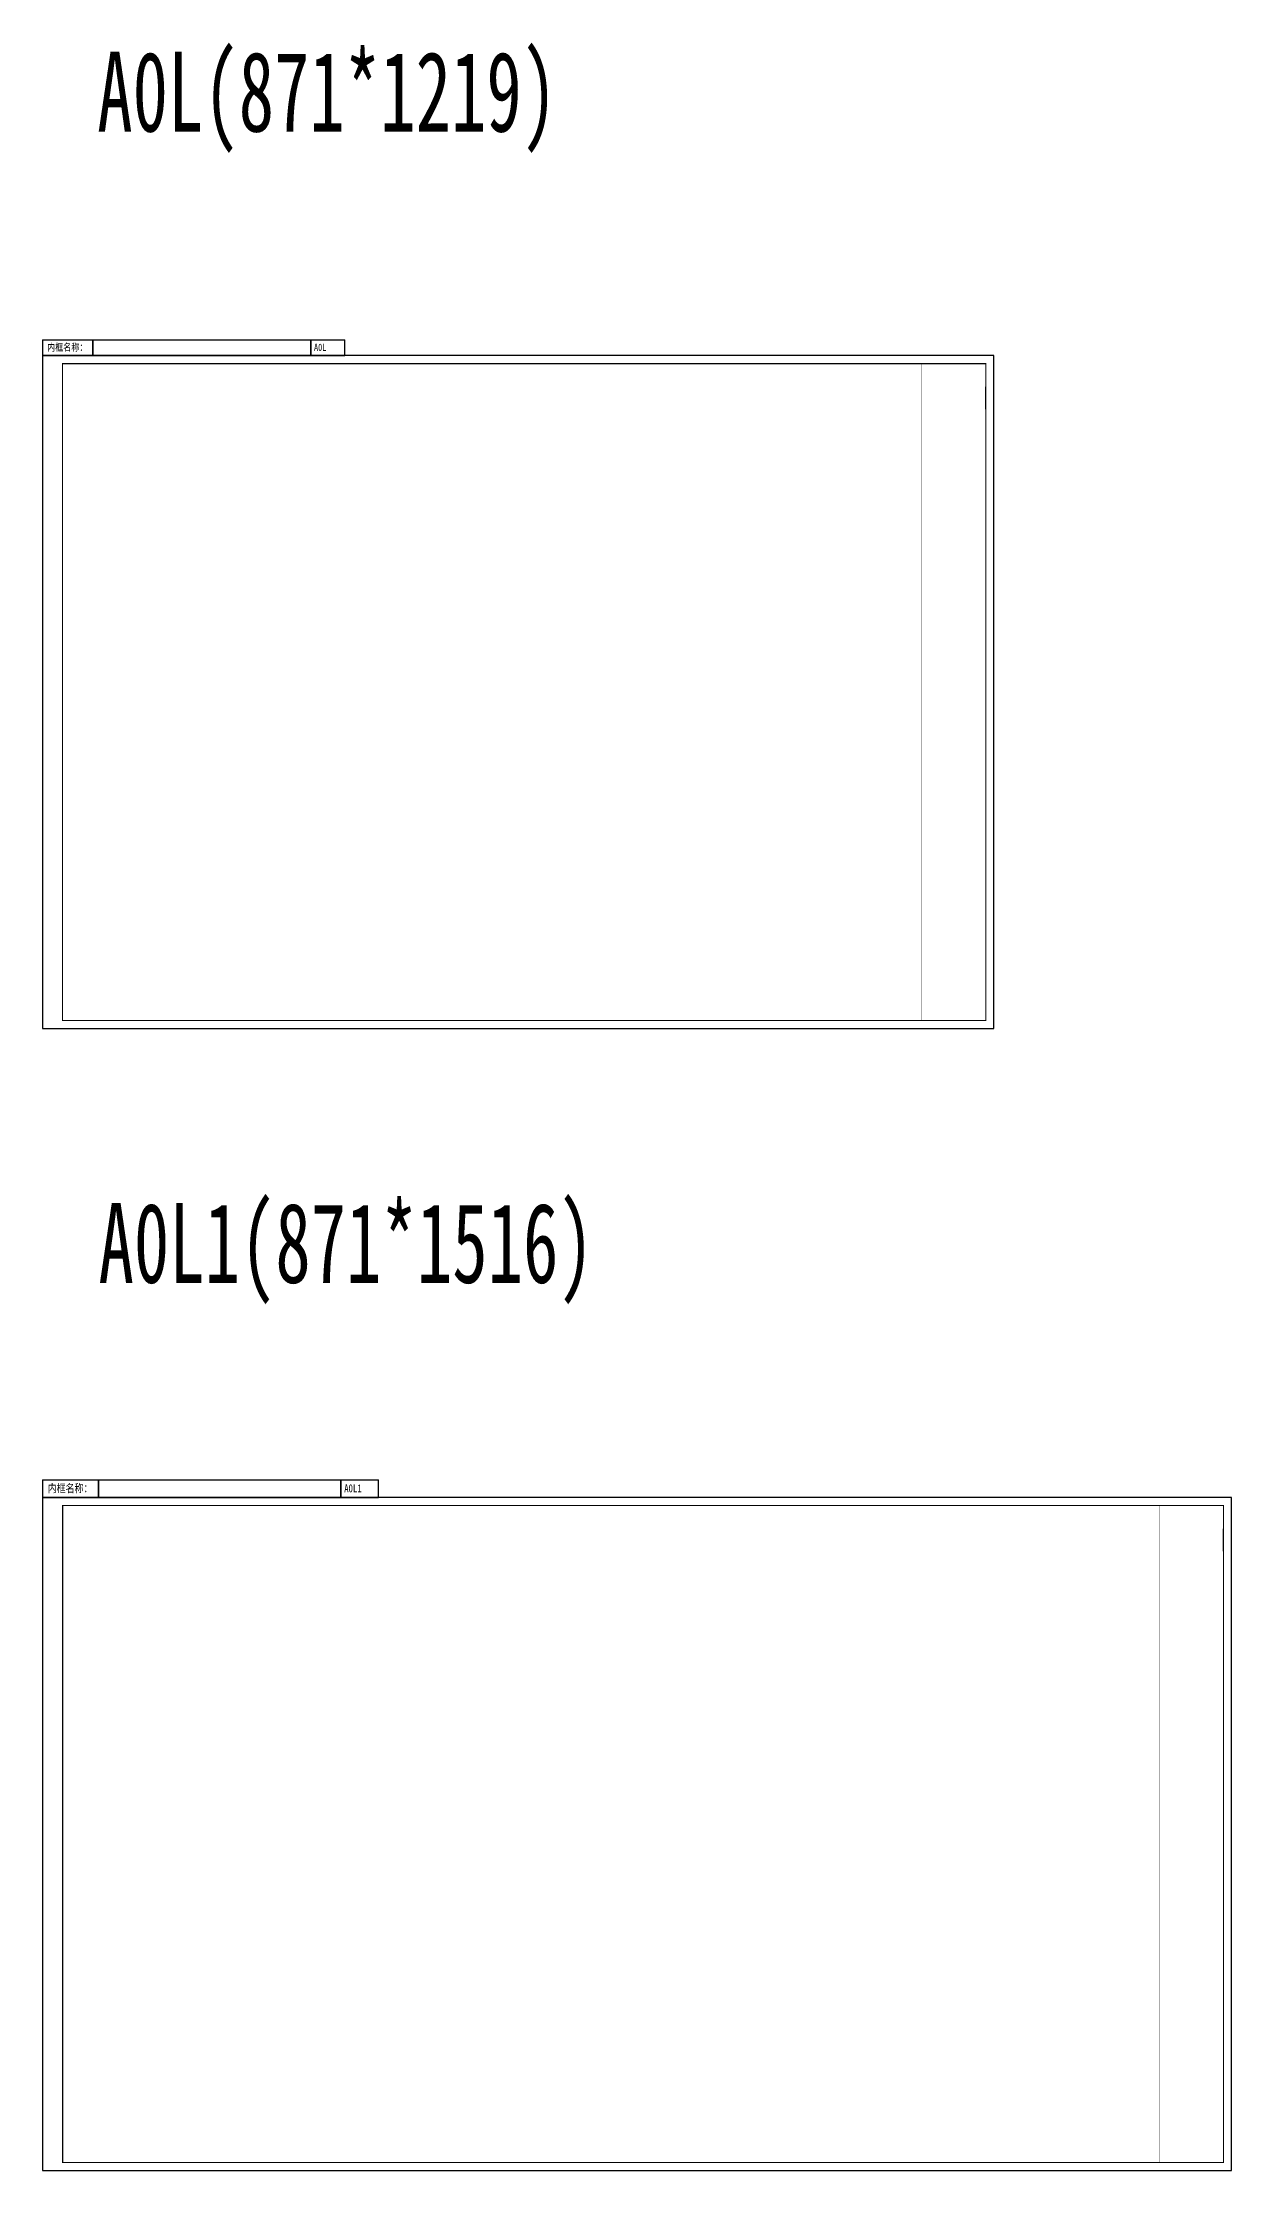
# Model space of a CAD drawing. Extents: x -337 to 273738, y -225 to 2088994.
# Drawn here: x 2406 to 151013, y 1823027 to 2088994 of the extents above; entities that cross this region are included whole.
import ezdxf

# ---------------------------------------------------------------- set-up
doc = ezdxf.new("R2010")
doc.units = 0
doc.header["$LTSCALE"] = 1000
doc.layers.add('内框', color=8, linetype='CONTINUOUS', plot=False)
doc.styles.add('TH-STYLE1', font='Stfangso_1.ttf', dxfattribs={"width": 0.65})
doc.styles.add('黑体', font='simhei.ttf')

# ---------------------------------------------------------------- blocks, each defined once
blk = doc.blocks.new('THAPE_A0L_inner')
at = {"layer": '内框'}
for p, q in [((0, 86080), (0, 84100)), ((0, 86080), (37800, 86080)), ((6300, 84100), (6300, 86080)), ((6300, 86080), (6300, 84100)), ((33540, 84100), (33536, 86080)), ((33536, 86080), (33540, 84100)), ((37800, 84100), (37800, 86080)), ((0, 84100), (6300, 84100)), ((3600, 84100), (0, 84100)), ((10800, 84100), (3600, 84100)), ((6300, 84100), (33540, 84100)), ((25200, 84100), (10800, 84100)), ((37800, 84100), (25200, 84100)), ((33540, 84100), (37800, 84100)), ((117900, 77400), (117900, 80200))]:
    blk.add_line(p, q, dxfattribs=at)
blk.add_lwpolyline([(0, 0), (118900, 0), (118900, 84100), (0, 84100)], close=True, dxfattribs=at)
at = {"layer": '内框', "const_width": 140}
blk.add_lwpolyline([(2500, 83100), (2500, 1000), (117900, 1000), (117900, 83100)], close=True, dxfattribs=at)
at = {"layer": '内框', "const_width": 50}
blk.add_lwpolyline([(109900, 83100), (109900, 1000)], dxfattribs=at)
at = {"layer": '内框', "style": '黑体', "width": 0.8}
for s, p in [('内框名称：', (569, 84697)), ('A0L', (33929, 84696))]:
    blk.add_text(s, height=900, dxfattribs=at).set_placement(p)
blk.add_attdef('内框名称', (6625, 84696), '', height=900, dxfattribs=at)
blk = doc.blocks.new('THAPE_A0L1_inner')
at = {"layer": '内框'}
for p, q in [((0, 86300), (0, 84100)), ((0, 86300), (42000, 86300)), ((7000, 84100), (7000, 86300)), ((7000, 86300), (7000, 84100)), ((37266, 84100), (37262, 86300)), ((37262, 86300), (37266, 84100)), ((42000, 84100), (42000, 86300)), ((0, 84100), (7000, 84100)), ((4000, 84100), (0, 84100)), ((12000, 84100), (4000, 84100)), ((7000, 84100), (37266, 84100)), ((28000, 84100), (12000, 84100)), ((42000, 84100), (28000, 84100)), ((37266, 84100), (42000, 84100)), ((147600, 77400), (147600, 80200))]:
    blk.add_line(p, q, dxfattribs=at)
blk.add_lwpolyline([(0, 0), (148600, 0), (148600, 84100), (0, 84100)], close=True, dxfattribs=at)
at = {"layer": '内框', "const_width": 140}
blk.add_lwpolyline([(2500, 83100), (2500, 1000), (147600, 1000), (147600, 83100)], close=True, dxfattribs=at)
at = {"layer": '内框', "const_width": 50}
blk.add_lwpolyline([(139600, 83100), (139600, 1000)], dxfattribs=at)
at = {"layer": '内框', "style": '黑体', "width": 0.8}
for s, p in [('内框名称：', (633, 84764)), ('A0L1', (37699, 84762))]:
    blk.add_text(s, height=1000, dxfattribs=at).set_placement(p)
blk.add_attdef('内框名称', (7361, 84762), '', height=1000, dxfattribs=at)

msp = doc.modelspace()

# ---------------------------------------------------------------- block references
at = {"layer": '内框'}
for name, p in [('THAPE_A0L_inner', (2406, 1965762)), ('THAPE_A0L1_inner', (2413, 1823027))]:
    msp.add_blockref(name, p, dxfattribs=at)

# ---------------------------------------------------------------- texts
at = {"layer": '内框', "style": 'TH-STYLE1', "width": 0.65}
for s, p in [('A0L(871*1219)', (9240, 2077864)), ('A0L1(871*1516)', (9398, 1933963))]:
    msp.add_text(s, height=10000, dxfattribs=at).set_placement(p)

doc.saveas('drawing.dxf')
